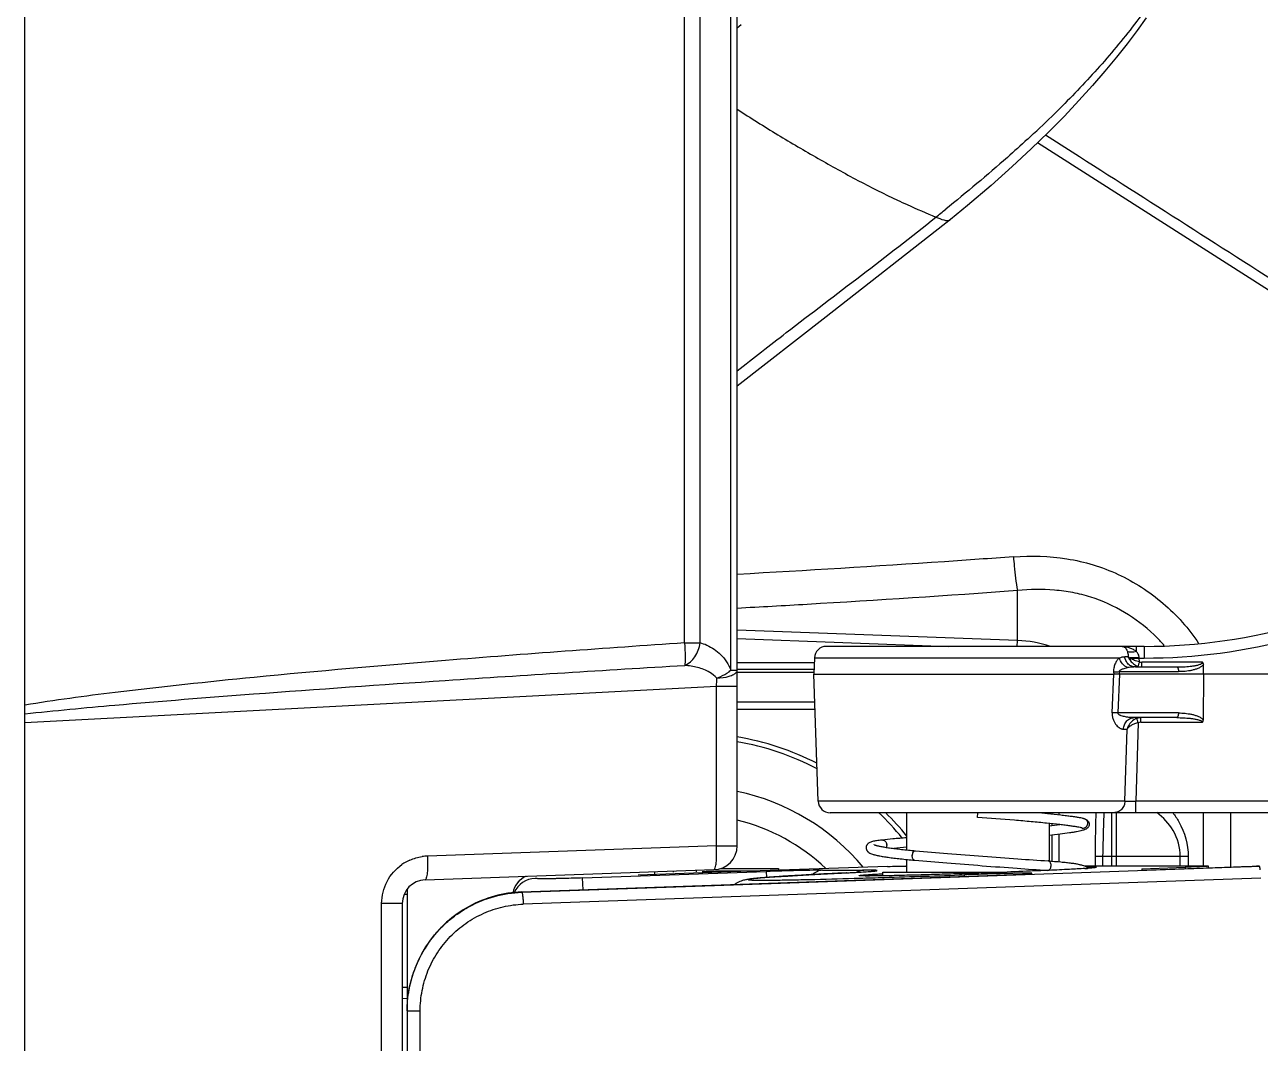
# Model space of a CAD drawing. Header units: millimetres. Extents: x -73584 to -37571, y -61249 to -50748.
# Drawn here: x -48297.5 to -48245.5, y -52735.1 to -52692.2 of the extents above; entities that cross this region are included whole.
import ezdxf

# ---------------------------------------------------------------- set-up
doc = ezdxf.new("R2010")
doc.units = ezdxf.units.MM
doc.header["$LTSCALE"] = 200
for name, color, linetype in [('DIM', 3, 'Continuous'), ('NONE_38', 7, 'Continuous'), ('SOLID_1', 7, 'Continuous')]:
    doc.layers.add(name, color=color, linetype=linetype)

# ---------------------------------------------------------------- blocks, each defined once
blk = doc.blocks.new('5569')
at = {"color": 7, "linetype": 'Continuous'}
for p, q in [((-46066.839, -55184.216), (-46066.839, -54684.316)), ((-46036.839, -55050.315), (-46036.839, -54818.218)), ((-46037.101, -55042.922), (-46037.101, -54825.611)), ((-46039.052, -55041.77), (-46039.052, -54826.763)), ((-46038.402, -55041.77), (-46038.402, -54826.763)), ((-46003.265, -55034.065), (-46024.198, -55020.723)), ((-46022.73, -55021.118), (-46023.861, -55020.397)), ((-46025.037, -55041.67), (-46025.037, -55039.562)), ((-46025.037, -55041.67), (-46036.839, -55041.233)), ((-46036.839, -55041.587), (-46027.935, -55041.916)), ((-46025.046, -55041.916), (-46025.037, -55041.67)), ((-46039.052, -55041.77), (-46038.402, -55041.77)), ((-46036.839, -55042.591), (-46033.586, -55042.591)), ((-46037.101, -55042.922), (-46036.839, -55042.922)), ((-46033.61, -55042.891), (-46036.839, -55042.891)), ((-46033.61, -55043.016), (-46036.839, -55043.016)), ((-46066.839, -55045.114), (-46037.708, -55043.587)), ((-46037.708, -55043.587), (-46036.839, -55043.587)), ((-46037.708, -55050.315), (-46037.708, -55043.587)), ((-46021.06, -55050.766), (-46021.058, -55048.909)), ((-46021.059, -55049.466), (-46021.058, -55048.916)), ((-46020.885, -55048.916), (-46020.885, -55049.809)), ((-46017.196, -55051.164), (-46017.196, -55048.916)), ((-46016.056, -55051.199), (-46016.056, -55048.916)), ((-46037.708, -55050.315), (-46049.878, -55050.74)), ((-46037.708, -55050.315), (-46036.839, -55050.315)), ((-46017.843, -55050.766), (-46021.749, -55050.766)), ((-46021.749, -55051.164), (-46021.749, -55050.766)), ((-46021.449, -55050.766), (-46021.449, -55051.164)), ((-46021.06, -55051.164), (-46021.06, -55050.766)), ((-46020.885, -55050.766), (-46020.885, -55051.164)), ((-46018.179, -55051.164), (-46018.179, -55050.766)), ((-46017.843, -55050.766), (-46017.843, -55051.164)), ((-46049.974, -55051.74), (-46037.821, -55051.315)), ((-46050.738, -55052.366), (-46050.866, -55052.366)), ((-46050.738, -55052.145), (-46050.738, -55056.757)), ((-46050.939, -55052.739), (-46051.808, -55052.739)), ((-46051.808, -55099.794), (-46051.808, -55052.739)), ((-46050.939, -55052.739), (-46050.939, -55099.794)), ((-46050.939, -55056.266), (-46050.738, -55056.266)), ((-46050.739, -55056.757), (-46050.939, -55056.739)), ((-46050.739, -55056.757), (-46050.739, -55057.303))]:
    blk.add_line(p, q, dxfattribs=at)
for centre, radius, start, end in [((-46025.233, -55046.874), 5.208, 72.1906, 87.8385), ((-46023.922, -55046.262), 6.697, 44.7456, 46.1782), ((-46023.942, -55046.281), 6.725, 40.8255, 44.7397), ((-46038.96, -55043.817), 2.121, 66.4391, 74.7417), ((-46044.918, -55043.211), 7.22, 357.0132, 359.6586), ((-46037.839, -55050.315), 1, 270.9774, 0), ((-46049.828, -55052.706), 1.962, 113.7845, 124.9847), ((-46049.775, -55052.922), 2.184, 92.6969, 98.707), ((-46049.939, -55052.739), 1, 92, 180)]:
    blk.add_arc(centre, radius, start, end, dxfattribs=at)
for points, knots in [([(-46009.902, -55029.304), (-46010.969, -55028.623), (-46015.245, -55025.894), (-46019.521, -55023.166), (-46022.73, -55021.118)], [0, 0, 0, 0, 0.24954, 1, 1, 1, 1]), ([(-46025.204, -55038.146), (-46026.171, -55038.217), (-46030.047, -55038.492), (-46033.926, -55038.728), (-46036.837, -55038.887)], [0, 0, 0, 0, 0.249654, 1, 1, 1, 1]), ([(-46025.204, -55038.148), (-46024.455, -55038.095), (-46022.938, -55038.127), (-46020.753, -55038.791), (-46018.839, -55040.028), (-46017.82, -55041.164), (-46017.407, -55041.793)], [0, 0, 0, 0, 0.249948, 0.499688, 0.749654, 1, 1, 1, 1]), ([(-46025.204, -55038.146), (-46025.195, -55038.275), (-46025.155, -55038.749), (-46025.099, -55039.222), (-46025.037, -55039.562)], [0, 0, 0, 0, 0.272452, 1, 1, 1, 1]), ([(-46036.838, -55040.303), (-46035.854, -55040.25), (-46031.918, -55040.028), (-46027.985, -55039.772), (-46025.038, -55039.555)], [0, 0, 0, 0, 0.250198, 1, 1, 1, 1]), ([(-46019.285, -55041.43), (-46019.66, -55041.07), (-46020.497, -55040.435), (-46021.692, -55039.894), (-46022.701, -55039.639), (-46023.733, -55039.505), (-46024.518, -55039.519), (-46025.037, -55039.562)], [0, 0, 0, 0, 0.250372, 0.50009, 0.624855, 0.74977, 1, 1, 1, 1]), ([(-46039.052, -55041.77), (-46042.409, -55041.996), (-46048.454, -55042.437), (-46056.446, -55043.129), (-46062.354, -55043.755), (-46065.572, -55044.181), (-46066.839, -55044.391)], [0, 0, 0, 0, 0.361564, 0.651373, 0.861996, 1, 1, 1, 1]), ([(-46039.052, -55041.77), (-46039.039, -55041.964), (-46039.026, -55042.232), (-46039.031, -55042.547), (-46039.039, -55042.669), (-46039.048, -55042.715)], [0, 0, 0, 0, 0.614671, 0.850523, 1, 1, 1, 1]), ([(-46039.048, -55042.715), (-46038.875, -55042.651), (-46038.563, -55042.364), (-46038.427, -55041.979), (-46038.402, -55041.77)], [0, 0, 0, 0, 0.468199, 1, 1, 1, 1]), ([(-46038.112, -55041.872), (-46037.901, -55041.965), (-46037.475, -55042.242), (-46037.199, -55042.675), (-46037.101, -55042.922)], [0, 0, 0, 0, 0.464033, 1, 1, 1, 1]), ([(-46066.838, -55044.757), (-46065.573, -55044.618), (-46062.361, -55044.32), (-46056.459, -55043.852), (-46048.462, -55043.295), (-46042.41, -55042.916), (-46039.048, -55042.715)], [0, 0, 0, 0, 0.137002, 0.34723, 0.637379, 1, 1, 1, 1]), ([(-46037.698, -55043.254), (-46037.784, -55043.159), (-46038.03, -55042.958), (-46038.504, -55042.793), (-46038.866, -55042.732), (-46039.048, -55042.715)], [0, 0, 0, 0, 0.258118, 0.63057, 1, 1, 1, 1]), ([(-46037.698, -55043.254), (-46037.651, -55043.236), (-46037.471, -55043.16), (-46037.298, -55043.066), (-46037.181, -55042.983)], [0, 0, 0, 0, 0.260742, 1, 1, 1, 1]), ([(-46037.698, -55043.254), (-46037.523, -55043.246), (-46037.276, -55043.214), (-46036.999, -55043.113), (-46036.9, -55043.042), (-46036.871, -55043.003)], [0, 0, 0, 0, 0.598809, 0.834115, 1, 1, 1, 1]), ([(-46036.871, -55043.003), (-46036.865, -55042.997), (-46036.849, -55042.973), (-46036.839, -55042.943), (-46036.839, -55042.922)], [0, 0, 0, 0, 0.282123, 1, 1, 1, 1]), ([(-46021.749, -55050.766), (-46021.749, -55050.599), (-46021.747, -55049.982), (-46021.738, -55049.364), (-46021.724, -55048.914)], [0, 0, 0, 0, 0.271174, 1, 1, 1, 1]), ([(-46021.398, -55048.894), (-46021.403, -55049.024), (-46021.422, -55049.648), (-46021.437, -55050.272), (-46021.449, -55050.766)], [0, 0, 0, 0, 0.20809, 1, 1, 1, 1]), ([(-46018.179, -55050.766), (-46018.178, -55050.388), (-46018.389, -55049.658), (-46018.891, -55049.114), (-46019.163, -55048.91)], [0, 0, 0, 0, 0.52637, 1, 1, 1, 1]), ([(-46018.496, -55048.912), (-46018.402, -55049.035), (-46018.04, -55049.588), (-46017.842, -55050.26), (-46017.843, -55050.766)], [0, 0, 0, 0, 0.234866, 1, 1, 1, 1]), ([(-46020.885, -55049.809), (-46020.883, -55049.886), (-46020.876, -55050.205), (-46020.883, -55050.524), (-46020.885, -55050.766)], [0, 0, 0, 0, 0.241398, 1, 1, 1, 1]), ([(-46037.821, -55051.315), (-46037.81, -55051.315), (-46037.783, -55051.287), (-46037.739, -55051.193), (-46037.712, -55050.985), (-46037.703, -55050.679), (-46037.704, -55050.442), (-46037.708, -55050.315)], [0, 0, 0, 0, 0.034119, 0.097515, 0.312354, 0.628571, 1, 1, 1, 1]), ([(-46049.878, -55050.74), (-46049.874, -55050.863), (-46049.872, -55051.099), (-46049.883, -55051.406), (-46049.912, -55051.615), (-46049.942, -55051.71), (-46049.963, -55051.739), (-46049.974, -55051.74)], [0, 0, 0, 0, 0.362657, 0.693144, 0.910575, 0.970197, 1, 1, 1, 1]), ([(-46051.808, -55052.739), (-46051.804, -55052.421), (-46051.655, -55051.776), (-46051.213, -55051.28), (-46050.953, -55051.099)], [0, 0, 0, 0, 0.500716, 1, 1, 1, 1])]:
    blk.add_open_spline(points, degree=3, knots=knots, dxfattribs=at)
for points in [[(-46037.181, -55042.983), (-46037.154, -55042.963), (-46037.127, -55042.943), (-46037.101, -55042.922)], [(-46050.619, -55050.911), (-46050.456, -55050.839), (-46050.282, -55050.79), (-46050.106, -55050.763)]]:
    blk.add_open_spline(points, degree=3, dxfattribs=at)
at = {"layer": 'NONE_38', "color": 7, "linetype": 'Continuous'}
for p, q in [((-46033.569, -55044.266), (-46036.839, -55044.266)), ((-46036.839, -55044.566), (-46033.558, -55044.566)), ((-46023.587, -55048.916), (-46023.587, -55048.981)), ((-46023.287, -55049.014), (-46023.287, -55048.916)), ((-46023.587, -55049.383), (-46023.587, -55049.46)), ((-46023.287, -55049.425), (-46023.287, -55049.417)), ((-46023.587, -55049.862), (-46023.587, -55050.957)), ((-46023.287, -55050.98), (-46023.287, -55049.828)), ((-46037.542, -55051.266), (-46035.102, -55051.266)), ((-46035.102, -55051.266), (-46035.102, -55051.339))]:
    blk.add_line(p, q, dxfattribs=at)
for radius, start, end in [(11.7, 63.0217, 80.4119), (11.5, 62.4591, 80.2451), (9.45, 39.8265, 78.0975), (11.5, 39.2962, 46.5993), (11.7, 39.0241, 45.5546), (8.265, 46.5645, 76.3598)]:
    blk.add_arc((-46038.787, -55057.266), radius, start, end, dxfattribs=at)
at = {"layer": 'SOLID_1', "color": 7, "linetype": 'Continuous'}
for p, q in [((-46036.665, -55015.75), (-46036.839, -55015.894)), ((-46027.857, -55023.954), (-46027.856, -55023.954)), ((-46019.703, -55041.916), (-46033.087, -55041.916)), ((-46020.029, -55042.13), (-46020.029, -55041.916)), ((-46019.703, -55041.916), (-46019.703, -55042.408)), ((-46033.586, -55042.399), (-46033.61, -55043.084)), ((-46033.586, -55042.399), (-46020.743, -55042.399)), ((-46020.371, -55042.35), (-46020.518, -55042.35)), ((-46019.909, -55042.408), (-46019.703, -55042.408)), ((-46019.904, -55042.571), (-46019.909, -55042.408)), ((-46017.241, -55042.587), (-46019.799, -55042.587)), ((-46019.799, -55042.784), (-46019.799, -55042.587)), ((-46017.204, -55043.084), (-46017.205, -55042.686)), ((-46033.61, -55043.084), (-46020.986, -55043.084)), ((-46033.423, -55048.434), (-46033.61, -55043.084)), ((-46021.048, -55044.711), (-46020.985, -55043.084)), ((-46020.989, -55042.989), (-46020.985, -55043.084)), ((-45997.871, -55043.084), (-46020.985, -55043.084)), ((-46020.742, -55043.084), (-46020.806, -55044.72)), ((-46020.746, -55042.98), (-46018.255, -55042.98)), ((-46020.742, -55043.084), (-46020.746, -55042.98)), ((-46020.072, -55042.784), (-46018.323, -55042.784)), ((-46017.204, -55043.084), (-46017.21, -55045.016)), ((-46018.259, -55044.72), (-46020.806, -55044.72)), ((-46018.327, -55044.916), (-46020.121, -55044.916)), ((-46019.95, -55045.131), (-46020.051, -55048.425)), ((-46019.841, -55045.113), (-46019.841, -55044.916)), ((-46019.841, -55045.113), (-46017.246, -55045.113)), ((-46020.57, -55045.399), (-46020.419, -55045.399)), ((-46020.512, -55048.434), (-46020.419, -55045.399)), ((-46020.512, -55048.434), (-46033.423, -55048.434)), ((-46007.497, -55048.425), (-46020.051, -55048.425)), ((-46020.051, -55048.916), (-46020.051, -55048.425)), ((-46003.703, -55048.916), (-46032.924, -55048.916)), ((-46029.703, -55048.916), (-46029.703, -55050.482)), ((-46026.718, -55049.116), (-46026.703, -55048.916)), ((-46023.703, -55048.916), (-46023.703, -55048.969)), ((-46023.703, -55049.371), (-46023.703, -55050.948)), ((-46022.33, -55049.558), (-46022.325, -55049.56)), ((-46029.703, -55050.884), (-46029.703, -55051.416)), ((-46045.913, -55052.255), (-46025.918, -55051.55)), ((-46043.345, -55051.663), (-46035.617, -55051.393)), ((-46037.511, -55051.422), (-46041.01, -55051.543)), ((-46040.31, -55051.519), (-46040.31, -55051.437)), ((-46039.535, -55051.375), (-46039.535, -55051.423)), ((-46038.552, -55051.405), (-46038.552, -55051.341)), ((-46037.91, -55051.367), (-46037.91, -55051.39)), ((-46037.798, -55051.98), (-46026.29, -55051.574)), ((-46037.659, -55051.368), (-46035.96, -55051.369)), ((-46030.508, -55051.181), (-46037.511, -55051.422)), ((-46035.617, -55051.393), (-46035.608, -55051.643)), ((-46035.246, -55051.617), (-46034.991, -55051.6)), ((-46034.991, -55051.6), (-46034.709, -55051.582)), ((-46034.709, -55051.582), (-46034.292, -55051.557)), ((-46034.292, -55051.557), (-46033.827, -55051.531)), ((-46033.827, -55051.531), (-46033.315, -55051.503)), ((-46033.315, -55051.503), (-46032.757, -55051.475)), ((-46033.249, -55051.34), (-46031.508, -55051.334)), ((-46032.757, -55051.475), (-46032.12, -55051.443)), ((-46032.237, -55051.449), (-46032.251, -55051.449)), ((-46032.237, -55051.449), (-46032.251, -55051.45)), ((-46032.12, -55051.443), (-46031.955, -55051.434)), ((-46031.955, -55051.434), (-46031.801, -55051.426)), ((-46031.801, -55051.426), (-46031.661, -55051.418)), ((-46031.661, -55051.418), (-46031.535, -55051.41)), ((-46031.535, -55051.41), (-46031.423, -55051.403)), ((-46031.423, -55051.403), (-46031.326, -55051.396)), ((-46030.703, -55051.416), (-46025.475, -55051.416)), ((-46030.703, -55051.575), (-46030.703, -55051.416)), ((-46029.703, -55051.164), (-46029.732, -55051.164)), ((-46026.291, -55051.5), (-46026.324, -55051.501)), ((-46026.29, -55051.574), (-46014.856, -55051.17)), ((-46026.29, -55051.564), (-46026.222, -55051.561)), ((-46026.29, -55051.564), (-46026.29, -55051.564)), ((-46026.222, -55051.561), (-46026.125, -55051.558)), ((-46025.918, -55051.55), (-46025.542, -55051.536)), ((-46025.542, -55051.536), (-46025.218, -55051.524)), ((-46025.218, -55051.524), (-46024.951, -55051.513)), ((-46024.951, -55051.513), (-46024.742, -55051.505)), ((-46024.742, -55051.505), (-46024.594, -55051.498)), ((-46024.594, -55051.498), (-46024.534, -55051.495)), ((-46024.534, -55051.495), (-46024.508, -55051.493)), ((-46024.508, -55051.493), (-46024.494, -55051.492)), ((-46024.429, -55051.488), (-46024.429, -55051.46)), ((-46023.748, -55051.346), (-46023.761, -55051.346)), ((-46023.704, -55051.344), (-46023.748, -55051.346)), ((-46017.029, -55051.164), (-46022.199, -55051.164)), ((-46019.795, -55051.333), (-46015.942, -55051.199)), ((-46019.795, -55051.276), (-46017.974, -55051.213)), ((-46019.795, -55051.276), (-46019.795, -55051.333)), ((-46017.974, -55051.213), (-46017.974, -55051.27)), ((-46016.992, -55051.236), (-46016.992, -55051.168)), ((-46014.856, -55051.17), (-46014.969, -55051.17)), ((-46045.913, -55052.266), (-46037.798, -55051.98)), ((-46014.793, -55051.67), (-46045.843, -55052.766)), ((-46043.328, -55052.164), (-46043.345, -55051.663)), ((-46036.057, -55051.679), (-46035.962, -55051.671)), ((-46035.962, -55051.671), (-46035.856, -55051.662)), ((-46035.856, -55051.662), (-46035.678, -55051.648)), ((-46035.678, -55051.648), (-46035.475, -55051.633)), ((-46035.475, -55051.633), (-46035.246, -55051.617)), ((-46045.913, -55052.268), (-46045.913, -55052.258)), ((-46050.739, -55057.259), (-46050.739, -55095.274)), ((-46050.739, -55057.264), (-46050.186, -55057.264)), ((-46050.186, -55095.268), (-46050.186, -55057.264))]:
    blk.add_line(p, q, dxfattribs=at)
for points in [[(-46019.614, -55015.456), (-46020.002, -55016), (-46020.419, -55016.552), (-46020.868, -55017.12), (-46021.354, -55017.707), (-46021.878, -55018.314), (-46022.445, -55018.941), (-46023.061, -55019.593), (-46023.731, -55020.271), (-46024.463, -55020.98), (-46025.264, -55021.723), (-46026.149, -55022.511), (-46027.135, -55023.355), (-46027.857, -55023.954)], [(-46027.857, -55023.954), (-46033.098, -55028.051), (-46036.839, -55030.958)], [(-46031.326, -55051.396), (-46031.246, -55051.39), (-46031.212, -55051.387), (-46031.183, -55051.384), (-46031.158, -55051.382), (-46031.137, -55051.38), (-46031.122, -55051.378), (-46031.113, -55051.377)], [(-46036.946, -55051.939), (-46036.878, -55051.89), (-46036.793, -55051.84), (-46036.717, -55051.803), (-46036.653, -55051.779), (-46036.599, -55051.761), (-46036.554, -55051.749), (-46036.514, -55051.74), (-46036.479, -55051.732), (-46036.446, -55051.726), (-46036.415, -55051.721), (-46036.384, -55051.716), (-46036.353, -55051.712), (-46036.322, -55051.708), (-46036.289, -55051.704), (-46036.255, -55051.7), (-46036.219, -55051.696), (-46036.182, -55051.692), (-46036.142, -55051.688), (-46036.057, -55051.679)]]:
    blk.add_lwpolyline(points, dxfattribs=at)
for centre, radius, start, end in [((-46058.541, -54983.573), 50.201, 312.5175, 314.1267), ((-46098.039, -54936.926), 111.334, 308.67293, 308.94398), ((-46019.703, -55017.979), 23.938, 270, 302.51), ((-46019.704, -55017.969), 24.439, 270.0006, 300.032), ((-46033.087, -55042.416), 0.5, 90, 178), ((-46019.607, -55042.028), 0.832, 211.8187, 213.9711), ((-46019.936, -55041.896), 0.621, 234.4655, 236.853), ((-46019.781, -55042.217), 0.57, 244.3698, 251.2169), ((-46019.32, -55042.372), 0.59, 182.6457, 183.4938), ((-46022.576, -54995.38), 47.635, 271.9091, 272.2017), ((-46023.17, -55106.94), 62.265, 87.82404, 88.04686), ((-46019.821, -55045.484), 0.572, 109.7109, 116.7406), ((-46019.842, -55045.427), 0.51, 89.9295, 109.7055), ((-46032.924, -55048.416), 0.5, 182, 270), ((-46030.161, -55111.957), 63.318, 84.20622, 84.63382), ((-46026.364, -55024.429), 25.184, 276.065, 277.1002), ((-46022.277, -55049.365), 0.202, 355.9559, 3.2019), ((-46022.273, -55049.37), 0.196, 253.3716, 256.031), ((-46022.274, -55049.371), 0.195, 256.0233, 264.1826), ((-46030.765, -55050.271), 0.224, 357.9162, 4.4793), ((-46018.606, -55175.099), 125.22, 95.08509, 95.33461), ((-46029.123, -55050.736), 0.342, 175.5769, 177.908), ((-46045.31, -55052.498), 1, 114.6123, 167.9227), ((-46031.458, -55052.054), 0.723, 112.8663, 119.4277), ((-46017.584, -55332.58), 281.215, 91.78099, 91.97297), ((-46040.045, -54668.478), 383.216, 272.05636, 272.17893), ((-46024.395, -55052.459), 0.999, 100.6971, 106.016), ((-46024.395, -55052.46), 1.001, 91.9965, 100.689), ((-46023.922, -55051.134), 0.303, 355.5757, 0.1905), ((-46023.741, -55026.943), 24.373, 273.6348, 273.8389), ((-46023.428, -55031.604), 19.701, 273.8392, 273.9715), ((-46045.31, -55052.68), 1, 91.9399, 156.6226), ((-46045.702, -55057.273), 5.04, 145.2838, 152.9226), ((-46045.701, -55057.273), 5.041, 152.9238, 157.9445), ((-46045.724, -55057.264), 5.017, 158.6435, 163.1009), ((-46045.712, -55057.268), 5.029, 157.9467, 158.6447), ((-46045.791, -55057.246), 4.948, 168.2888, 170.1313), ((-46045.764, -55057.252), 4.975, 164.3707, 168.2865), ((-46045.744, -55057.257), 4.995, 163.1036, 164.3721), ((-46045.806, -55057.244), 4.932, 170.1316, 171.5612)]:
    blk.add_arc(centre, radius, start, end, dxfattribs=at)
for points, knots in [([(-46015.194, -55001.927), (-46015.298, -55002.773), (-46015.531, -55004.459), (-46015.937, -55006.547), (-46016.373, -55008.186), (-46016.886, -55009.794), (-46017.651, -55011.751), (-46018.817, -55013.972), (-46020.264, -55015.993), (-46021.862, -55017.866), (-46023.003, -55019.039), (-46023.588, -55019.607)], [0, 0, 0, 0, 0.127512, 0.25459, 0.317931, 0.381127, 0.50697, 0.63183, 0.755359, 0.87798, 1, 1, 1, 1]), ([(-46036.838, -55019.306), (-46036.273, -55019.671), (-46035.148, -55020.38), (-46033.449, -55021.375), (-46031.774, -55022.305), (-46030.65, -55022.872), (-46030.087, -55023.132)], [0, 0, 0, 0, 0.25995, 0.513781, 0.76046, 1, 1, 1, 1]), ([(-46024.615, -55020.574), (-46024.894, -55020.83), (-46026.018, -55021.838), (-46027.179, -55022.806), (-46028.059, -55023.517)], [0, 0, 0, 0, 0.250594, 1, 1, 1, 1]), ([(-46030.087, -55023.132), (-46029.952, -55023.196), (-46029.417, -55023.444), (-46028.877, -55023.68), (-46028.47, -55023.847)], [0, 0, 0, 0, 0.253774, 1, 1, 1, 1]), ([(-46036.839, -55030.322), (-46036.155, -55029.779), (-46033.369, -55027.615), (-46030.54, -55025.507), (-46028.469, -55023.847)], [0, 0, 0, 0, 0.247648, 1, 1, 1, 1]), ([(-46028.47, -55023.847), (-46028.359, -55023.889), (-46028.202, -55023.958), (-46027.993, -55024), (-46027.891, -55023.981), (-46027.857, -55023.954)], [0, 0, 0, 0, 0.553763, 0.796521, 1, 1, 1, 1]), ([(-46020.629, -55041.916), (-46020.607, -55041.916), (-46020.561, -55041.925), (-46020.498, -55041.967), (-46020.445, -55042.037), (-46020.419, -55042.096), (-46020.409, -55042.13)], [0, 0, 0, 0, 0.201453, 0.416733, 0.67493, 1, 1, 1, 1]), ([(-46020.629, -55041.916), (-46020.575, -55041.916), (-46020.494, -55041.924), (-46020.389, -55041.947), (-46020.286, -55041.978), (-46020.161, -55042.033), (-46020.072, -55042.096), (-46020.029, -55042.13)], [0, 0, 0, 0, 0.248774, 0.372423, 0.496846, 0.746564, 1, 1, 1, 1]), ([(-46020.409, -55042.13), (-46020.404, -55042.146), (-46020.384, -55042.218), (-46020.374, -55042.292), (-46020.371, -55042.35)], [0, 0, 0, 0, 0.216411, 1, 1, 1, 1]), ([(-46020.029, -55042.13), (-46020.064, -55042.142), (-46020.135, -55042.159), (-46020.238, -55042.169), (-46020.331, -55042.161), (-46020.386, -55042.143), (-46020.409, -55042.13)], [0, 0, 0, 0, 0.287361, 0.559224, 0.798971, 1, 1, 1, 1]), ([(-46019.909, -55042.399), (-46019.911, -55042.348), (-46019.938, -55042.248), (-46019.996, -55042.166), (-46020.029, -55042.13)], [0, 0, 0, 0, 0.5155, 1, 1, 1, 1]), ([(-46020.743, -55042.399), (-46020.776, -55042.428), (-46020.841, -55042.496), (-46020.905, -55042.602), (-46020.948, -55042.704), (-46020.973, -55042.792), (-46020.988, -55042.889), (-46020.991, -55042.955), (-46020.989, -55042.989)], [0, 0, 0, 0, 0.197427, 0.428001, 0.557806, 0.697488, 0.846121, 1, 1, 1, 1]), ([(-46020.743, -55042.399), (-46020.706, -55042.384), (-46020.633, -55042.359), (-46020.555, -55042.35), (-46020.518, -55042.35)], [0, 0, 0, 0, 0.517207, 1, 1, 1, 1]), ([(-46020.397, -55042.812), (-46020.482, -55042.777), (-46020.636, -55042.661), (-46020.723, -55042.489), (-46020.743, -55042.399)], [0, 0, 0, 0, 0.498438, 1, 1, 1, 1]), ([(-46020.072, -55042.784), (-46020.124, -55042.784), (-46020.205, -55042.768), (-46020.302, -55042.717), (-46020.394, -55042.643), (-46020.479, -55042.521), (-46020.511, -55042.407), (-46020.518, -55042.35)], [0, 0, 0, 0, 0.23042, 0.355164, 0.484271, 0.746892, 1, 1, 1, 1]), ([(-46020.371, -55042.35), (-46020.366, -55042.355), (-46020.343, -55042.375), (-46020.317, -55042.391), (-46020.296, -55042.402)], [0, 0, 0, 0, 0.235037, 1, 1, 1, 1]), ([(-46020.314, -55042.467), (-46020.319, -55042.457), (-46020.341, -55042.42), (-46020.36, -55042.381), (-46020.371, -55042.35)], [0, 0, 0, 0, 0.252976, 1, 1, 1, 1]), ([(-46020.296, -55042.402), (-46020.299, -55042.407), (-46020.308, -55042.428), (-46020.313, -55042.45), (-46020.314, -55042.467)], [0, 0, 0, 0, 0.271572, 1, 1, 1, 1]), ([(-46020.275, -55042.416), (-46020.282, -55042.429), (-46020.292, -55042.454), (-46020.297, -55042.48), (-46020.297, -55042.493)], [0, 0, 0, 0, 0.537487, 1, 1, 1, 1]), ([(-46020.297, -55042.493), (-46020.263, -55042.542), (-46020.184, -55042.635), (-46020.083, -55042.704), (-46020.027, -55042.731)], [0, 0, 0, 0, 0.492745, 1, 1, 1, 1]), ([(-46019.909, -55042.399), (-46019.979, -55042.401), (-46020.109, -55042.403), (-46020.238, -55042.403), (-46020.296, -55042.402)], [0, 0, 0, 0, 0.54518, 1, 1, 1, 1]), ([(-46020.275, -55042.416), (-46020.249, -55042.416), (-46020.127, -55042.414), (-46020.004, -55042.411), (-46019.909, -55042.408)], [0, 0, 0, 0, 0.21469, 1, 1, 1, 1]), ([(-46019.904, -55042.571), (-46019.94, -55042.564), (-46020.01, -55042.547), (-46020.109, -55042.511), (-46020.197, -55042.468), (-46020.251, -55042.434), (-46020.275, -55042.416)], [0, 0, 0, 0, 0.271938, 0.533836, 0.778204, 1, 1, 1, 1]), ([(-46019.904, -55042.571), (-46019.911, -55042.593), (-46019.924, -55042.634), (-46019.942, -55042.69), (-46019.955, -55042.73), (-46019.962, -55042.751), (-46019.964, -55042.757)], [0, 0, 0, 0, 0.347634, 0.67009, 0.898797, 1, 1, 1, 1]), ([(-46018.323, -55042.784), (-46018.229, -55042.784), (-46018.088, -55042.781), (-46017.9, -55042.769), (-46017.76, -55042.756), (-46017.62, -55042.738), (-46017.504, -55042.718), (-46017.413, -55042.695), (-46017.357, -55042.677), (-46017.313, -55042.659), (-46017.273, -55042.638), (-46017.241, -55042.61), (-46017.241, -55042.587)], [0, 0, 0, 0, 0.250447, 0.375666, 0.500878, 0.626088, 0.751303, 0.813932, 0.876576, 0.907923, 0.939291, 1, 1, 1, 1]), ([(-46017.205, -55042.686), (-46017.217, -55042.707), (-46017.253, -55042.74), (-46017.31, -55042.781), (-46017.371, -55042.816), (-46017.435, -55042.846), (-46017.5, -55042.871), (-46017.589, -55042.899), (-46017.702, -55042.928), (-46017.839, -55042.952), (-46017.977, -55042.969), (-46018.116, -55042.978), (-46018.208, -55042.98), (-46018.255, -55042.98)], [0, 0, 0, 0, 0.064019, 0.127393, 0.19023, 0.252992, 0.315516, 0.377919, 0.502515, 0.626957, 0.751327, 0.875658, 1, 1, 1, 1]), ([(-46017.205, -55042.69), (-46017.205, -55042.662), (-46017.212, -55042.624), (-46017.234, -55042.594), (-46017.241, -55042.587)], [0, 0, 0, 0, 0.748206, 1, 1, 1, 1]), ([(-46020.746, -55042.98), (-46020.746, -55042.971), (-46020.743, -55042.951), (-46020.725, -55042.929), (-46020.705, -55042.912), (-46020.676, -55042.894), (-46020.638, -55042.876), (-46020.575, -55042.852), (-46020.495, -55042.83), (-46020.43, -55042.817), (-46020.397, -55042.812)], [0, 0, 0, 0, 0.071134, 0.138173, 0.202618, 0.265856, 0.390486, 0.51348, 0.757595, 1, 1, 1, 1]), ([(-46020.072, -55042.784), (-46020.1, -55042.784), (-46020.208, -55042.786), (-46020.317, -55042.798), (-46020.397, -55042.812)], [0, 0, 0, 0, 0.250448, 1, 1, 1, 1]), ([(-46018.323, -55042.784), (-46018.319, -55042.784), (-46018.309, -55042.787), (-46018.296, -55042.799), (-46018.284, -55042.817), (-46018.274, -55042.843), (-46018.265, -55042.874), (-46018.257, -55042.92), (-46018.255, -55042.956), (-46018.255, -55042.98)], [0, 0, 0, 0, 0.058005, 0.132435, 0.232015, 0.357576, 0.505803, 0.668491, 1, 1, 1, 1]), ([(-46021.048, -55044.711), (-46021.051, -55044.765), (-46021.042, -55044.871), (-46021.003, -55045.015), (-46020.944, -55045.135), (-46020.875, -55045.231), (-46020.8, -55045.305), (-46020.735, -55045.351), (-46020.683, -55045.376), (-46020.633, -55045.391), (-46020.595, -55045.397), (-46020.57, -55045.399)], [0, 0, 0, 0, 0.178134, 0.342085, 0.487464, 0.615588, 0.728676, 0.829106, 0.874862, 0.918174, 1, 1, 1, 1]), ([(-46020.121, -55044.916), (-46020.181, -55044.916), (-46020.272, -55044.912), (-46020.393, -55044.899), (-46020.483, -55044.884), (-46020.574, -55044.865), (-46020.648, -55044.843), (-46020.707, -55044.82), (-46020.742, -55044.803), (-46020.769, -55044.785), (-46020.788, -55044.768), (-46020.804, -55044.747), (-46020.807, -55044.729), (-46020.806, -55044.72)], [0, 0, 0, 0, 0.242073, 0.364299, 0.487413, 0.611403, 0.736471, 0.799624, 0.863548, 0.895969, 0.929107, 0.963523, 1, 1, 1, 1]), ([(-46018.259, -55044.72), (-46018.259, -55044.744), (-46018.262, -55044.78), (-46018.27, -55044.827), (-46018.278, -55044.858), (-46018.289, -55044.883), (-46018.301, -55044.902), (-46018.313, -55044.914), (-46018.323, -55044.916), (-46018.327, -55044.916)], [0, 0, 0, 0, 0.331509, 0.494198, 0.642425, 0.767985, 0.867565, 0.941995, 1, 1, 1, 1]), ([(-46018.259, -55044.72), (-46018.213, -55044.72), (-46018.12, -55044.722), (-46017.981, -55044.732), (-46017.843, -55044.749), (-46017.706, -55044.773), (-46017.593, -55044.801), (-46017.505, -55044.83), (-46017.439, -55044.854), (-46017.375, -55044.884), (-46017.314, -55044.92), (-46017.257, -55044.961), (-46017.222, -55044.995), (-46017.21, -55045.016)], [0, 0, 0, 0, 0.124328, 0.248645, 0.373002, 0.497431, 0.622015, 0.68441, 0.746934, 0.809683, 0.872509, 0.935931, 1, 1, 1, 1]), ([(-46020.57, -55045.399), (-46020.568, -55045.338), (-46020.544, -55045.213), (-46020.46, -55045.076), (-46020.365, -55044.993), (-46020.263, -55044.935), (-46020.176, -55044.916), (-46020.121, -55044.916)], [0, 0, 0, 0, 0.252036, 0.516506, 0.646599, 0.77159, 1, 1, 1, 1]), ([(-46020.079, -55044.974), (-46020.164, -55045.017), (-46020.311, -55045.141), (-46020.396, -55045.312), (-46020.419, -55045.399)], [0, 0, 0, 0, 0.514268, 1, 1, 1, 1]), ([(-46019.95, -55045.131), (-46020.003, -55045.141), (-46020.102, -55045.169), (-46020.236, -55045.232), (-46020.343, -55045.308), (-46020.399, -55045.368), (-46020.419, -55045.399)], [0, 0, 0, 0, 0.290255, 0.559649, 0.797382, 1, 1, 1, 1]), ([(-46019.95, -55045.131), (-46019.958, -55045.11), (-46019.972, -55045.068), (-46019.991, -55045.013), (-46020.005, -55044.973), (-46020.012, -55044.953), (-46020.014, -55044.946)], [0, 0, 0, 0, 0.346745, 0.66856, 0.897531, 1, 1, 1, 1]), ([(-46018.327, -55044.916), (-46018.233, -55044.916), (-46018.092, -55044.92), (-46017.905, -55044.931), (-46017.764, -55044.944), (-46017.625, -55044.962), (-46017.509, -55044.983), (-46017.418, -55045.005), (-46017.362, -55045.023), (-46017.318, -55045.041), (-46017.278, -55045.062), (-46017.246, -55045.09), (-46017.246, -55045.113)], [0, 0, 0, 0, 0.250447, 0.375665, 0.500876, 0.626084, 0.751299, 0.813929, 0.876575, 0.907923, 0.939291, 1, 1, 1, 1]), ([(-46017.246, -55045.113), (-46017.233, -55045.101), (-46017.215, -55045.069), (-46017.21, -55045.034), (-46017.21, -55045.016)], [0, 0, 0, 0, 0.499213, 1, 1, 1, 1]), ([(-46020.512, -55048.434), (-46020.514, -55048.495), (-46020.539, -55048.62), (-46020.625, -55048.757), (-46020.722, -55048.84), (-46020.827, -55048.898), (-46020.916, -55048.916), (-46020.972, -55048.916)], [0, 0, 0, 0, 0.249302, 0.512504, 0.642816, 0.768785, 1, 1, 1, 1]), ([(-46020.512, -55048.434), (-46020.487, -55048.434), (-46020.425, -55048.434), (-46020.271, -55048.431), (-46020.143, -55048.428), (-46020.051, -55048.425)], [0, 0, 0, 0, 0.164857, 0.400578, 1, 1, 1, 1]), ([(-46022.215, -55049.175), (-46022.229, -55049.171), (-46022.26, -55049.163), (-46022.331, -55049.146), (-46022.439, -55049.126), (-46022.59, -55049.102), (-46022.771, -55049.076), (-46022.981, -55049.049), (-46023.317, -55049.01), (-46023.583, -55048.981), (-46023.769, -55048.962)], [0, 0, 0, 0, 0.02797, 0.060733, 0.139916, 0.237011, 0.353369, 0.488947, 0.642615, 1, 1, 1, 1]), ([(-46023.809, -55049.36), (-46024.024, -55049.339), (-46024.476, -55049.295), (-46025.445, -55049.21), (-46026.2, -55049.153), (-46026.718, -55049.116)], [0, 0, 0, 0, 0.221412, 0.467076, 1, 1, 1, 1]), ([(-46022.33, -55049.558), (-46022.338, -55049.555), (-46022.36, -55049.55), (-46022.416, -55049.537), (-46022.511, -55049.52), (-46022.652, -55049.497), (-46022.827, -55049.472), (-46023.032, -55049.446), (-46023.363, -55049.407), (-46023.626, -55049.379), (-46023.809, -55049.36)], [0, 0, 0, 0, 0.018532, 0.044308, 0.11637, 0.212626, 0.330992, 0.470274, 0.629111, 1, 1, 1, 1]), ([(-46022.017, -55049.391), (-46022.015, -55049.424), (-46022.024, -55049.473), (-46022.053, -55049.525), (-46022.082, -55049.561), (-46022.118, -55049.591), (-46022.171, -55049.621), (-46022.239, -55049.648), (-46022.328, -55049.673), (-46022.431, -55049.698), (-46022.553, -55049.722), (-46022.694, -55049.746), (-46022.794, -55049.762), (-46022.847, -55049.769)], [0, 0, 0, 0, 0.100679, 0.144294, 0.181508, 0.239487, 0.285081, 0.367962, 0.458814, 0.565676, 0.691109, 0.835891, 1, 1, 1, 1]), ([(-46022.293, -55049.565), (-46022.267, -55049.568), (-46022.213, -55049.562), (-46022.142, -55049.523), (-46022.092, -55049.459), (-46022.077, -55049.406), (-46022.075, -55049.379)], [0, 0, 0, 0, 0.248399, 0.49797, 0.748738, 1, 1, 1, 1]), ([(-46022.215, -55049.175), (-46022.199, -55049.18), (-46022.175, -55049.188), (-46022.142, -55049.204), (-46022.113, -55049.221), (-46022.082, -55049.246), (-46022.058, -55049.275), (-46022.04, -55049.305), (-46022.025, -55049.341), (-46022.018, -55049.371), (-46022.017, -55049.391)], [0, 0, 0, 0, 0.158623, 0.247368, 0.349907, 0.473898, 0.626104, 0.712614, 0.804936, 1, 1, 1, 1]), ([(-46022.075, -55049.354), (-46022.076, -55049.334), (-46022.085, -55049.293), (-46022.115, -55049.24), (-46022.159, -55049.198), (-46022.196, -55049.181), (-46022.215, -55049.175)], [0, 0, 0, 0, 0.251352, 0.501724, 0.751154, 1, 1, 1, 1]), ([(-46029.705, -55049.97), (-46029.898, -55049.988), (-46030.243, -55050.019), (-46030.587, -55050.052), (-46030.739, -55050.067)], [0, 0, 0, 0, 0.560119, 1, 1, 1, 1]), ([(-46022.847, -55049.769), (-46022.977, -55049.789), (-46023.262, -55049.826), (-46023.548, -55049.858), (-46023.702, -55049.875)], [0, 0, 0, 0, 0.457482, 1, 1, 1, 1]), ([(-46031.409, -55050.384), (-46031.41, -55050.411), (-46031.405, -55050.451), (-46031.385, -55050.497), (-46031.367, -55050.525), (-46031.348, -55050.548), (-46031.324, -55050.572), (-46031.284, -55050.603), (-46031.222, -55050.634), (-46031.172, -55050.653), (-46031.147, -55050.661)], [0, 0, 0, 0, 0.194557, 0.28357, 0.364494, 0.436275, 0.500574, 0.612208, 0.805049, 1, 1, 1, 1]), ([(-46030.739, -55050.067), (-46030.779, -55050.071), (-46030.855, -55050.08), (-46030.962, -55050.095), (-46031.057, -55050.111), (-46031.14, -55050.129), (-46031.215, -55050.152), (-46031.275, -55050.179), (-46031.316, -55050.207), (-46031.341, -55050.23), (-46031.361, -55050.251), (-46031.379, -55050.278), (-46031.395, -55050.31), (-46031.406, -55050.346), (-46031.409, -55050.371), (-46031.409, -55050.384)], [0, 0, 0, 0, 0.150731, 0.284752, 0.402729, 0.506543, 0.600597, 0.695967, 0.751868, 0.784211, 0.82036, 0.860336, 0.904364, 0.951401, 1, 1, 1, 1]), ([(-46031.065, -55050.267), (-46031.066, -55050.266), (-46031.068, -55050.264), (-46031.07, -55050.263), (-46031.073, -55050.261), (-46031.069, -55050.263), (-46031.065, -55050.265), (-46031.058, -55050.268), (-46031.048, -55050.272), (-46031.036, -55050.276), (-46031.027, -55050.279), (-46031.022, -55050.281)], [0, 0, 0, 0, 0.066937, 0.112176, 0.14632, 0.174996, 0.257064, 0.384481, 0.551351, 0.756631, 1, 1, 1, 1]), ([(-46031.022, -55050.281), (-46031.008, -55050.286), (-46030.976, -55050.295), (-46030.899, -55050.315), (-46030.78, -55050.34), (-46030.61, -55050.37), (-46030.408, -55050.4), (-46030.177, -55050.431), (-46029.814, -55050.473), (-46029.529, -55050.5), (-46029.33, -55050.517)], [0, 0, 0, 0, 0.026291, 0.058347, 0.139097, 0.240213, 0.359927, 0.49706, 0.650327, 1, 1, 1, 1]), ([(-46030.739, -55050.067), (-46030.727, -55050.066), (-46030.703, -55050.066), (-46030.668, -55050.075), (-46030.635, -55050.091), (-46030.595, -55050.122), (-46030.557, -55050.176), (-46030.543, -55050.227), (-46030.541, -55050.253)], [0, 0, 0, 0, 0.117924, 0.237034, 0.358297, 0.482302, 0.737443, 1, 1, 1, 1]), ([(-46030.541, -55050.279), (-46030.541, -55050.296), (-46030.546, -55050.33), (-46030.559, -55050.362), (-46030.568, -55050.376)], [0, 0, 0, 0, 0.50496, 1, 1, 1, 1]), ([(-46029.464, -55050.71), (-46029.462, -55050.684), (-46029.452, -55050.635), (-46029.427, -55050.579), (-46029.4, -55050.546), (-46029.378, -55050.528), (-46029.354, -55050.518), (-46029.338, -55050.517), (-46029.33, -55050.517)], [0, 0, 0, 0, 0.305198, 0.581543, 0.702662, 0.811124, 0.908759, 1, 1, 1, 1]), ([(-46029.33, -55050.517), (-46028.88, -55050.556), (-46027.933, -55050.636), (-46026.986, -55050.71), (-46026.488, -55050.749)], [0, 0, 0, 0, 0.474963, 1, 1, 1, 1]), ([(-46031.147, -55050.661), (-46031.106, -55050.674), (-46031.014, -55050.699), (-46030.861, -55050.732), (-46030.679, -55050.764), (-46030.468, -55050.796), (-46030.229, -55050.827), (-46029.858, -55050.87), (-46029.567, -55050.898), (-46029.365, -55050.916)], [0, 0, 0, 0, 0.071158, 0.158174, 0.260566, 0.378965, 0.513091, 0.661982, 1, 1, 1, 1]), ([(-46029.365, -55050.916), (-46029.372, -55050.915), (-46029.387, -55050.911), (-46029.407, -55050.899), (-46029.425, -55050.88), (-46029.446, -55050.846), (-46029.462, -55050.793), (-46029.465, -55050.748), (-46029.465, -55050.724)], [0, 0, 0, 0, 0.092655, 0.191067, 0.299373, 0.419557, 0.693642, 1, 1, 1, 1]), ([(-46029.365, -55050.916), (-46028.914, -55050.955), (-46027.966, -55051.034), (-46027.017, -55051.109), (-46026.519, -55051.147)], [0, 0, 0, 0, 0.475041, 1, 1, 1, 1]), ([(-46026.488, -55050.749), (-46025.999, -55050.786), (-46025.082, -55050.854), (-46024.165, -55050.918), (-46023.738, -55050.946)], [0, 0, 0, 0, 0.534114, 1, 1, 1, 1]), ([(-46023.738, -55050.946), (-46023.56, -55050.958), (-46023.306, -55050.977), (-46022.984, -55051.009), (-46022.779, -55051.034), (-46022.601, -55051.06), (-46022.447, -55051.088), (-46022.319, -55051.119), (-46022.242, -55051.145), (-46022.208, -55051.159)], [0, 0, 0, 0, 0.344543, 0.494065, 0.627394, 0.743649, 0.843429, 0.928983, 1, 1, 1, 1]), ([(-46023.619, -55051.133), (-46023.619, -55051.11), (-46023.624, -55051.064), (-46023.645, -55051.012), (-46023.67, -55050.98), (-46023.691, -55050.962), (-46023.713, -55050.95), (-46023.73, -55050.946), (-46023.738, -55050.946)], [0, 0, 0, 0, 0.294789, 0.56291, 0.683735, 0.795445, 0.8998, 1, 1, 1, 1]), ([(-46045.726, -55051.589), (-46045.867, -55051.654), (-46046.12, -55051.85), (-46046.256, -55052.14), (-46046.288, -55052.289)], [0, 0, 0, 0, 0.505474, 1, 1, 1, 1]), ([(-46037.744, -55051.383), (-46037.823, -55051.387), (-46038.015, -55051.394), (-46038.206, -55051.399), (-46038.319, -55051.401)], [0, 0, 0, 0, 0.412066, 1, 1, 1, 1]), ([(-46037.659, -55051.375), (-46037.659, -55051.375), (-46037.661, -55051.376), (-46037.665, -55051.377), (-46037.672, -55051.378), (-46037.681, -55051.379), (-46037.693, -55051.38), (-46037.715, -55051.381), (-46037.732, -55051.382), (-46037.744, -55051.383)], [0, 0, 0, 0, 0.018916, 0.067565, 0.147068, 0.257363, 0.398236, 0.569403, 1, 1, 1, 1]), ([(-46037.667, -55051.373), (-46037.665, -55051.373), (-46037.663, -55051.374), (-46037.659, -55051.374), (-46037.659, -55051.375)], [0, 0, 0, 0, 0.730239, 1, 1, 1, 1]), ([(-46032.251, -55051.45), (-46032.565, -55051.465), (-46033.16, -55051.495), (-46033.88, -55051.534), (-46034.402, -55051.564), (-46034.749, -55051.585), (-46035.066, -55051.605), (-46035.351, -55051.625), (-46035.601, -55051.643), (-46035.817, -55051.66), (-46035.975, -55051.673), (-46036.082, -55051.684), (-46036.15, -55051.691), (-46036.208, -55051.698), (-46036.257, -55051.704), (-46036.297, -55051.71), (-46036.328, -55051.715), (-46036.348, -55051.72), (-46036.36, -55051.724), (-46036.365, -55051.726), (-46036.368, -55051.728), (-46036.37, -55051.733), (-46036.36, -55051.737), (-46036.346, -55051.74), (-46036.321, -55051.744), (-46036.288, -55051.747), (-46036.245, -55051.749), (-46036.194, -55051.752), (-46036.133, -55051.753), (-46036.062, -55051.755), (-46035.95, -55051.757), (-46035.787, -55051.757), (-46035.566, -55051.757), (-46035.309, -55051.755), (-46034.902, -55051.749), (-46034.317, -55051.739), (-46033.199, -55051.715), (-46032.307, -55051.69), (-46031.678, -55051.672)], [0, 0, 0, 0, 0.106943, 0.202233, 0.245126, 0.284651, 0.320656, 0.352995, 0.381519, 0.40608, 0.426561, 0.435261, 0.442934, 0.449578, 0.455194, 0.459781, 0.463342, 0.465882, 0.466774, 0.467422, 0.467845, 0.468111, 0.468922, 0.470668, 0.473428, 0.477219, 0.482047, 0.487917, 0.494832, 0.502793, 0.511802, 0.532937, 0.558116, 0.5872, 0.62005, 0.696488, 0.786198, 1, 1, 1, 1]), ([(-46033.249, -55051.34), (-46033.6, -55051.341), (-46034.389, -55051.355), (-46035.178, -55051.378), (-46035.617, -55051.393)], [0, 0, 0, 0, 0.443556, 1, 1, 1, 1]), ([(-46033.249, -55051.34), (-46033.322, -55051.344), (-46033.476, -55051.38), (-46033.608, -55051.467), (-46033.67, -55051.521)], [0, 0, 0, 0, 0.470669, 1, 1, 1, 1]), ([(-46032.237, -55051.449), (-46032.033, -55051.439), (-46031.684, -55051.421), (-46031.335, -55051.398), (-46031.191, -55051.386)], [0, 0, 0, 0, 0.586025, 1, 1, 1, 1]), ([(-46031.508, -55051.334), (-46031.527, -55051.335), (-46031.606, -55051.343), (-46031.684, -55051.364), (-46031.739, -55051.388)], [0, 0, 0, 0, 0.239613, 1, 1, 1, 1]), ([(-46031.703, -55051.568), (-46031.703, -55051.566), (-46031.696, -55051.563), (-46031.685, -55051.56), (-46031.664, -55051.557), (-46031.636, -55051.553), (-46031.6, -55051.548), (-46031.556, -55051.544), (-46031.504, -55051.539), (-46031.419, -55051.532), (-46031.294, -55051.522), (-46031.122, -55051.51), (-46030.921, -55051.498), (-46030.778, -55051.489), (-46030.702, -55051.485)], [0, 0, 0, 0, 0.005123, 0.017691, 0.038135, 0.0665, 0.102778, 0.146942, 0.198917, 0.258605, 0.400722, 0.572456, 0.772649, 1, 1, 1, 1]), ([(-46031.676, -55051.574), (-46031.683, -55051.574), (-46031.692, -55051.572), (-46031.701, -55051.57), (-46031.703, -55051.568), (-46031.703, -55051.568)], [0, 0, 0, 0, 0.721855, 0.910806, 1, 1, 1, 1]), ([(-46031.678, -55051.672), (-46031.333, -55051.663), (-46029.862, -55051.619), (-46028.392, -55051.571), (-46027.265, -55051.532)], [0, 0, 0, 0, 0.234228, 1, 1, 1, 1]), ([(-46026.294, -55051.447), (-46026.616, -55051.458), (-46027.253, -55051.48), (-46028.186, -55051.511), (-46029.064, -55051.537), (-46029.854, -55051.558), (-46030.443, -55051.571), (-46030.849, -55051.578), (-46031.097, -55051.581), (-46031.304, -55051.582), (-46031.468, -55051.582), (-46031.587, -55051.58), (-46031.651, -55051.577), (-46031.676, -55051.574)], [0, 0, 0, 0, 0.17943, 0.355008, 0.520187, 0.668802, 0.795298, 0.848737, 0.89495, 0.933497, 0.964033, 0.986265, 1, 1, 1, 1]), ([(-46031.182, -55051.336), (-46031.205, -55051.335), (-46031.314, -55051.334), (-46031.422, -55051.334), (-46031.508, -55051.334)], [0, 0, 0, 0, 0.211521, 1, 1, 1, 1]), ([(-46031.191, -55051.386), (-46031.156, -55051.384), (-46031.107, -55051.379), (-46031.048, -55051.373), (-46031.014, -55051.369), (-46030.987, -55051.365), (-46030.967, -55051.361), (-46030.957, -55051.358), (-46030.949, -55051.355), (-46030.95, -55051.351), (-46030.953, -55051.35), (-46030.957, -55051.349), (-46030.967, -55051.347), (-46030.984, -55051.344), (-46031.009, -55051.342), (-46031.042, -55051.34), (-46031.1, -55051.338), (-46031.148, -55051.337), (-46031.182, -55051.336)], [0, 0, 0, 0, 0.217981, 0.304618, 0.376083, 0.432305, 0.473247, 0.498991, 0.510424, 0.514013, 0.520156, 0.529799, 0.543165, 0.58132, 0.634867, 0.703737, 0.787711, 1, 1, 1, 1]), ([(-46030.508, -55051.181), (-46030.364, -55051.176), (-46030.106, -55051.169), (-46029.847, -55051.164), (-46029.732, -55051.164)], [0, 0, 0, 0, 0.557615, 1, 1, 1, 1]), ([(-46027.265, -55051.532), (-46027.268, -55051.532), (-46027.271, -55051.539), (-46027.275, -55051.551), (-46027.279, -55051.571), (-46027.281, -55051.587), (-46027.282, -55051.597)], [0, 0, 0, 0, 0.092962, 0.279861, 0.579694, 1, 1, 1, 1]), ([(-46026.519, -55051.147), (-46026.029, -55051.185), (-46025.111, -55051.253), (-46024.192, -55051.317), (-46023.764, -55051.345)], [0, 0, 0, 0, 0.53399, 1, 1, 1, 1]), ([(-46024.582, -55051.457), (-46024.672, -55051.458), (-46024.89, -55051.462), (-46025.459, -55051.475), (-46025.94, -55051.489), (-46026.291, -55051.5)], [0, 0, 0, 0, 0.156516, 0.382862, 1, 1, 1, 1]), ([(-46026.125, -55051.558), (-46025.844, -55051.548), (-46025.36, -55051.53), (-46024.877, -55051.511), (-46024.674, -55051.502)], [0, 0, 0, 0, 0.581917, 1, 1, 1, 1]), ([(-46023.761, -55051.346), (-46023.893, -55051.352), (-46024.465, -55051.377), (-46025.036, -55051.4), (-46025.475, -55051.416)], [0, 0, 0, 0, 0.232082, 1, 1, 1, 1]), ([(-46024.674, -55051.502), (-46024.656, -55051.501), (-46024.62, -55051.499), (-46024.571, -55051.497), (-46024.529, -55051.495), (-46024.494, -55051.493), (-46024.47, -55051.491), (-46024.455, -55051.49), (-46024.446, -55051.49), (-46024.439, -55051.489), (-46024.434, -55051.488), (-46024.431, -55051.488), (-46024.429, -55051.488), (-46024.429, -55051.487)], [0, 0, 0, 0, 0.229908, 0.431094, 0.602872, 0.744553, 0.855501, 0.899307, 0.935271, 0.963345, 0.983487, 0.995671, 1, 1, 1, 1]), ([(-46024.43, -55051.46), (-46024.429, -55051.459), (-46024.435, -55051.459), (-46024.44, -55051.458), (-46024.453, -55051.458), (-46024.469, -55051.457), (-46024.491, -55051.457), (-46024.529, -55051.457), (-46024.56, -55051.457), (-46024.582, -55051.457)], [0, 0, 0, 0, 0.015979, 0.063247, 0.142158, 0.25243, 0.393711, 0.565636, 1, 1, 1, 1]), ([(-46023.764, -55051.345), (-46023.755, -55051.346), (-46023.738, -55051.344), (-46023.712, -55051.334), (-46023.688, -55051.317), (-46023.659, -55051.285), (-46023.632, -55051.231), (-46023.622, -55051.183), (-46023.62, -55051.158)], [0, 0, 0, 0, 0.099103, 0.202809, 0.314497, 0.435858, 0.705613, 1, 1, 1, 1]), ([(-46022.196, -55051.267), (-46022.41, -55051.28), (-46022.913, -55051.308), (-46023.416, -55051.331), (-46023.704, -55051.344)], [0, 0, 0, 0, 0.426718, 1, 1, 1, 1]), ([(-46022.208, -55051.159), (-46022.196, -55051.164), (-46022.173, -55051.175), (-46022.137, -55051.195), (-46022.101, -55051.222), (-46022.079, -55051.244), (-46022.068, -55051.258)], [0, 0, 0, 0, 0.220152, 0.451773, 0.704082, 1, 1, 1, 1]), ([(-46022.129, -55051.202), (-46022.096, -55051.202), (-46022.034, -55051.202), (-46021.949, -55051.203), (-46021.875, -55051.205), (-46021.815, -55051.206), (-46021.768, -55051.207), (-46021.735, -55051.208), (-46021.715, -55051.21), (-46021.706, -55051.212), (-46021.703, -55051.213), (-46021.703, -55051.214)], [0, 0, 0, 0, 0.231142, 0.432761, 0.604347, 0.745388, 0.855432, 0.934289, 0.981936, 0.994273, 1, 1, 1, 1]), ([(-46021.729, -55051.227), (-46021.745, -55051.23), (-46021.785, -55051.235), (-46021.896, -55051.246), (-46021.992, -55051.253), (-46022.064, -55051.258)], [0, 0, 0, 0, 0.143531, 0.358747, 1, 1, 1, 1]), ([(-46021.703, -55051.218), (-46021.703, -55051.219), (-46021.706, -55051.221), (-46021.714, -55051.224), (-46021.723, -55051.225), (-46021.729, -55051.227)], [0, 0, 0, 0, 0.092036, 0.282647, 1, 1, 1, 1]), ([(-46017.098, -55051.177), (-46017.219, -55051.183), (-46017.511, -55051.196), (-46017.803, -55051.207), (-46017.974, -55051.213)], [0, 0, 0, 0, 0.412463, 1, 1, 1, 1]), ([(-46016.992, -55051.168), (-46016.992, -55051.169), (-46016.995, -55051.169), (-46016.999, -55051.17), (-46017.008, -55051.171), (-46017.02, -55051.172), (-46017.035, -55051.173), (-46017.062, -55051.175), (-46017.083, -55051.176), (-46017.098, -55051.177)], [0, 0, 0, 0, 0.017023, 0.065145, 0.144538, 0.254979, 0.3962, 0.567892, 1, 1, 1, 1]), ([(-46017.029, -55051.166), (-46017.024, -55051.166), (-46017.014, -55051.167), (-46017.003, -55051.168), (-46016.996, -55051.168), (-46016.993, -55051.168), (-46016.992, -55051.168), (-46016.992, -55051.168)], [0, 0, 0, 0, 0.434613, 0.746662, 0.934288, 0.981875, 1, 1, 1, 1]), ([(-46015.942, -55051.199), (-46015.827, -55051.195), (-46015.612, -55051.188), (-46015.324, -55051.179), (-46015.115, -55051.173), (-46015.005, -55051.17), (-46014.969, -55051.17)], [0, 0, 0, 0, 0.354538, 0.663021, 0.88746, 1, 1, 1, 1]), ([(-46014.811, -55051.316), (-46014.814, -55051.296), (-46014.819, -55051.26), (-46014.83, -55051.213), (-46014.839, -55051.185), (-46014.851, -55051.17), (-46014.856, -55051.17)], [0, 0, 0, 0, 0.400162, 0.700818, 0.898276, 1, 1, 1, 1]), ([(-46043.345, -55051.663), (-46043.475, -55051.668), (-46043.73, -55051.676), (-46044.1, -55051.686), (-46044.393, -55051.693), (-46044.609, -55051.696), (-46044.754, -55051.698), (-46044.886, -55051.698), (-46045.002, -55051.698), (-46045.103, -55051.698), (-46045.187, -55051.696), (-46045.253, -55051.693), (-46045.3, -55051.691), (-46045.329, -55051.687), (-46045.341, -55051.684), (-46045.344, -55051.681), (-46045.344, -55051.68)], [0, 0, 0, 0, 0.1948, 0.382271, 0.554987, 0.633775, 0.706473, 0.772344, 0.830783, 0.881214, 0.923159, 0.956267, 0.98021, 0.9947, 0.998383, 1, 1, 1, 1]), ([(-46045.913, -55052.255), (-46046.299, -55052.269), (-46047.069, -55052.388), (-46048.152, -55052.824), (-46049.108, -55053.497), (-46049.625, -55054.084), (-46049.845, -55054.402)], [0, 0, 0, 0, 0.249965, 0.49926, 0.749656, 1, 1, 1, 1]), ([(-46049.839, -55054.407), (-46049.729, -55054.248), (-46049.491, -55053.943), (-46049.083, -55053.532), (-46048.629, -55053.172), (-46047.973, -55052.766), (-46047.071, -55052.4), (-46046.3, -55052.28), (-46045.913, -55052.266)], [0, 0, 0, 0, 0.125072, 0.24991, 0.374701, 0.499575, 0.749284, 1, 1, 1, 1]), ([(-46045.913, -55052.266), (-46045.909, -55052.266), (-46045.899, -55052.28), (-46045.891, -55052.307), (-46045.88, -55052.354), (-46045.87, -55052.417), (-46045.861, -55052.496), (-46045.85, -55052.613), (-46045.846, -55052.705), (-46045.843, -55052.766)], [0, 0, 0, 0, 0.025233, 0.081528, 0.175271, 0.304011, 0.462013, 0.63836, 1, 1, 1, 1]), ([(-46050.186, -55057.264), (-46050.186, -55056.976), (-46050.13, -55056.398), (-46049.883, -55055.564), (-46049.481, -55054.794), (-46048.939, -55054.115), (-46048.279, -55053.552), (-46047.524, -55053.126), (-46046.703, -55052.851), (-46046.13, -55052.776), (-46045.843, -55052.766)], [0, 0, 0, 0, 0.125322, 0.250599, 0.375789, 0.500859, 0.6258, 0.75062, 0.87534, 1, 1, 1, 1]), ([(-46050.739, -55057.263), (-46050.738, -55056.758), (-46050.577, -55055.743), (-46050.125, -55054.822), (-46049.839, -55054.407)], [0, 0, 0, 0, 0.500191, 1, 1, 1, 1])]:
    blk.add_open_spline(points, degree=3, knots=knots, dxfattribs=at)
for points in [[(-46019.904, -55042.571), (-46019.87, -55042.582), (-46019.835, -55042.587), (-46019.799, -55042.587)], [(-46019.841, -55045.113), (-46019.878, -55045.113), (-46019.916, -55045.119), (-46019.95, -55045.131)]]:
    blk.add_open_spline(points, degree=3, dxfattribs=at)
blk = doc.blocks.new('*U670')
at = {"layer": 'DIM', "color": 3}
blk.add_blockref('5569', (46037.067, 54931.016), dxfattribs=at)
blk = doc.blocks.new('*U671')
at = {"layer": 'DIM', "color": 0, "linetype": 'ByBlock', "lineweight": -2, "transparency": 16777216}
blk.add_blockref('*U670', (0, 2500), dxfattribs=at)

msp = doc.modelspace()

# ---------------------------------------------------------------- block references
at = {"layer": 'DIM', "color": 3}
msp.add_blockref('*U671', (-48267.725, -55107.458), dxfattribs=at)

doc.saveas('drawing.dxf')
